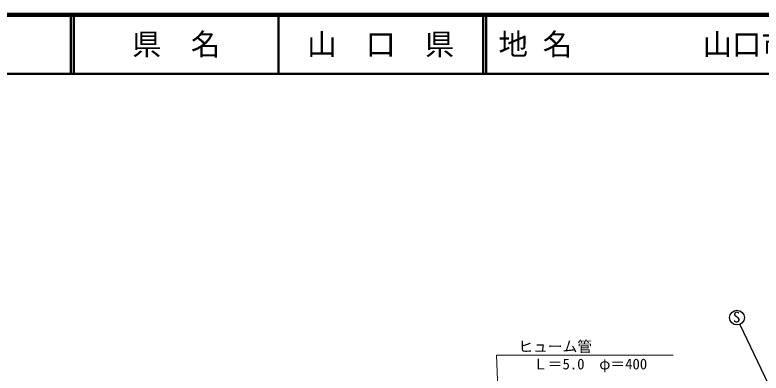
# Model space of a CAD drawing. Units: millimetres, scale not verified. Extents: x 40000 to 680000, y 20000 to 380000.
# Drawn here: x 288241 to 414963, y 319127 to 380000 of the extents above; entities that cross this region are included whole.
import ezdxf
from ezdxf.enums import TextEntityAlignment as Align

# ---------------------------------------------------------------- set-up
doc = ezdxf.new("R2010")
doc.units = ezdxf.units.MM
doc.header["$LTSCALE"] = 1000
for name, color, linetype, lineweight in [('M-BGD', 7, 'Continuous', 25), ('M-STR-HTXT', 7, 'Continuous', 13), ('M-TTL', 2, 'Continuous', 140), ('M-TTL-LINE', 7, 'Continuous', 50)]:
    doc.layers.add(name, color=color, linetype=linetype, lineweight=lineweight)
doc.layers.add('M-TTL-TXT', color=7, linetype='Continuous')
doc.styles.add('ＭＳ ゴシック', font='')
doc.styles.get('ＭＳ ゴシック').set_extended_font_data('MS Gothic')

msp = doc.modelspace()

# ---------------------------------------------------------------- linework, layer by layer
at = {"layer": 'M-BGD'}
msp.add_line((411362, 327408), (424688, 299530), dxfattribs=at)
msp.add_circle((410870, 328557), 1250, dxfattribs=at)
at = {"layer": 'M-STR-HTXT'}
msp.add_lwpolyline([(372297, 265422), (370019, 322191), (400010, 322191)], dxfattribs=at)
at = {"layer": 'M-TTL'}
msp.add_line((680000, 380000), (40000, 380000), dxfattribs=at)
at = {"layer": 'M-TTL-LINE'}
for p, q in [((297750, 380000), (297750, 370000)), ((298250, 380000), (298250, 370000)), ((333000, 380000), (333000, 370000)), ((367750, 380000), (367750, 370000)), ((368250, 380000), (368250, 370000)), ((40000, 370000), (680000, 370000))]:
    msp.add_line(p, q, dxfattribs=at)

# ---------------------------------------------------------------- texts
at = {"layer": 'M-BGD', "style": 'ＭＳ ゴシック'}
msp.add_text('S', height=1833, dxfattribs=at).set_placement((410191, 327184), align=Align.BOTTOM_LEFT)
at = {"layer": 'M-STR-HTXT', "style": 'ＭＳ ゴシック'}
for s, p in [('ヒューム管', (373751, 322191)), ('Ｌ＝5.0\u3000φ＝400', (376240, 319205))]:
    msp.add_text(s, height=1833, dxfattribs=at).set_placement(p, align=Align.BOTTOM_LEFT)
msp.add_text('ガードレール\u3000Ｌ＝64.0', height=1833, rotation=338.204, dxfattribs=at).set_placement((278991, 317438), align=Align.BOTTOM_LEFT)
at = {"layer": 'M-TTL-TXT', "style": 'ＭＳ ゴシック'}
for s, p in [('県\u3000名', (315625, 375000)), ('山\u3000口\u3000県', (350375, 375000))]:
    msp.add_text(s, height=3666, dxfattribs=at).set_placement(p, align=Align.MIDDLE_CENTER)
for s, p in [('地 名', (370380, 375000)), ('山口市徳地', (405024, 375000))]:
    msp.add_text(s, height=3666, dxfattribs=at).set_placement(p, align=Align.MIDDLE_LEFT)

doc.saveas('drawing.dxf')
